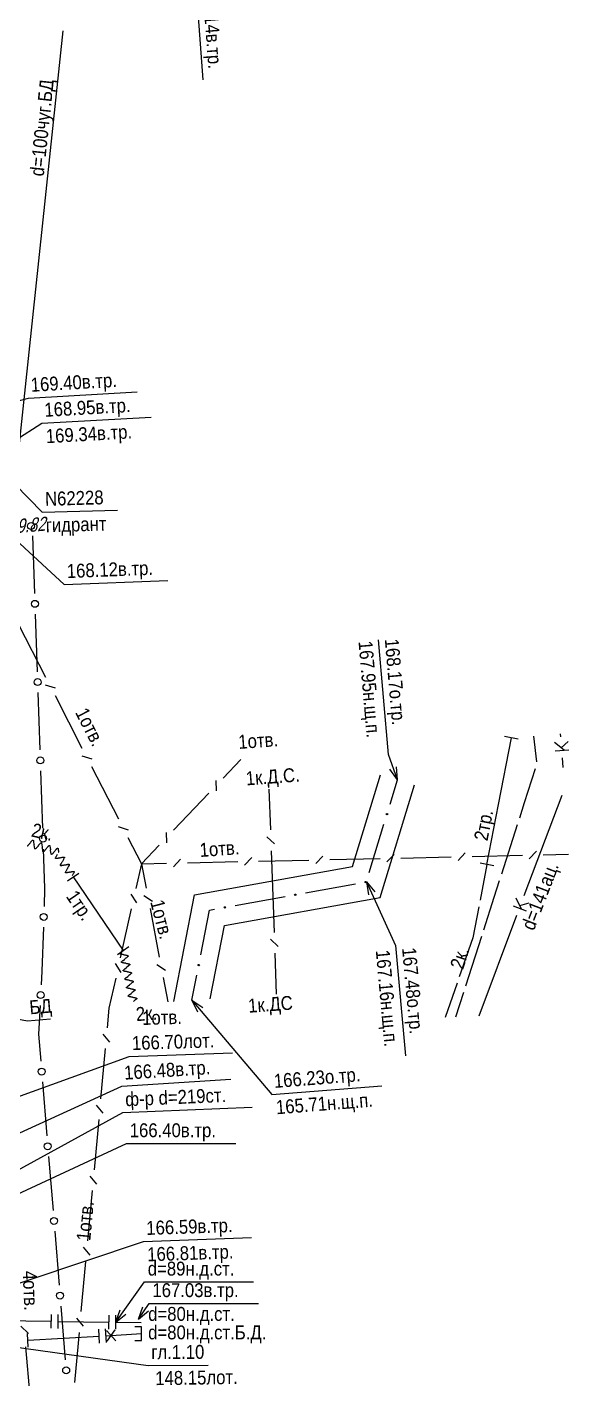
# Model space of a CAD drawing. Header units: metres. Extents: x -3947 to -3704, y 4976 to 6609.
# Drawn here: x -3821.3 to -3782.3, y 5749.4 to 5846.7 of the extents above; entities that cross this region are included whole.
import ezdxf
from ezdxf.enums import TextEntityAlignment as Align

# ---------------------------------------------------------------- set-up
doc = ezdxf.new("R2010")
doc.units = ezdxf.units.M
doc.header["$MEASUREMENT"] = 0
for name, color, linetype, lineweight in [('Водопровод', 7, 'Continuous', 25), ('Водосток', 7, 'Continuous', 25), ('Газопровод', 7, 'Continuous', 25), ('Кабели', 7, 'Continuous', 25), ('Кабель защиты', 7, 'Continuous', 25), ('Кабель связи', 7, 'Continuous', 25), ('Кабель электрический', 7, 'Continuous', 25), ('Канализация самотёчная', 7, 'Continuous', 25), ('Подземные коммуникации', 7, 'Continuous', 25), ('Теплосеть', 7, 'Continuous', 25)]:
    doc.layers.add(name, color=color, linetype=linetype, lineweight=lineweight)
doc.styles.add('Style-RUSSIAN_1251', font='RUSSIAN_1251.shx')
doc.styles.add('Style-RUSSIAN_1251 I 0.32289', font='RUSSIAN_1251.shx', dxfattribs={"oblique": 18.5})

msp = doc.modelspace()

# ---------------------------------------------------------------- linework, layer by layer
at = {"layer": 'Водопровод', "linetype": 'Continuous'}
msp.add_line((-3822.192, 5813.777), (-3818.749, 5846.441), dxfattribs=at)
at = {"layer": 'Водопровод', "linetype": 'Continuous', "flags": 128}
for points in [[(-3822.192, 5813.777), (-3820.244, 5811.781), (-3814.838, 5811.936)], [(-3831.743, 5762.588), (-3814.514, 5770.468), (-3806.666, 5770.981)]]:
    msp.add_lwpolyline(points, dxfattribs=at)
at = {"layer": 'Водосток', "linetype": 'Continuous', "flags": 128}
msp.add_lwpolyline([(-3831.834, 5766.138), (-3813.983, 5772.606), (-3806.554, 5772.862)], dxfattribs=at)
at = {"layer": 'Газопровод', "linetype": 'Continuous'}
for p, q in [((-3814.955, 5753.48), (-3814.634, 5754.358)), ((-3813.313, 5753.705), (-3813.013, 5754.59)), ((-3813.313, 5753.705), (-3812.6, 5754.308)), ((-3823.245, 5753.592), (-3819.595, 5753.543)), ((-3819.602, 5753.043), (-3819.589, 5754.043)), ((-3819.102, 5753.036), (-3819.089, 5754.036)), ((-3819.095, 5753.536), (-3815.446, 5753.487)), ((-3815.453, 5752.987), (-3815.439, 5753.987)), ((-3814.955, 5753.48), (-3814.227, 5754.067)), ((-3814.953, 5752.98), (-3814.939, 5753.98)), ((-3814.946, 5753.48), (-3813.121, 5753.456)), ((-3821.251, 5751.677), (-3821.309, 5752.675)), ((-3821.28, 5752.176), (-3816.153, 5752.477)), ((-3816.124, 5751.978), (-3816.182, 5752.976)), ((-3815.624, 5752.007), (-3815.683, 5753.006)), ((-3815.654, 5752.506), (-3813.09, 5752.657)), ((-3815.621, 5752.883), (-3814.948, 5752.142)), ((-3815.022, 5752.92), (-3815.597, 5752.102))]:
    msp.add_line(p, q, dxfattribs=at)
at = {"layer": 'Газопровод', "linetype": 'Continuous', "flags": 128}
for points in [[(-3810.263, 5851.166), (-3809.218, 5850.054), (-3808.681, 5842.896)], [(-3831.908, 5758.989), (-3814.453, 5768.562), (-3805.146, 5768.965)], [(-3830.244, 5758.884), (-3814.176, 5766.345), (-3806.318, 5766.345)], [(-3829.719, 5753.679), (-3812.95, 5759.299), (-3805.174, 5759.564)], [(-3814.955, 5753.48), (-3812.876, 5756.385), (-3805.044, 5756.385)], [(-3813.313, 5753.705), (-3812.544, 5754.835), (-3804.679, 5754.835)], [(-3813.59, 5752.157), (-3813.09, 5752.157), (-3813.09, 5753.157), (-3813.59, 5753.157)], [(-3824.343, 5751.996), (-3812.618, 5750.372), (-3808.316, 5750.396)]]:
    msp.add_lwpolyline(points, dxfattribs=at)
at = {"layer": 'Кабели', "linetype": 'Continuous'}
for p, q in [((-3820.939, 5810.071), (-3820.798, 5805.937)), ((-3820.747, 5804.438), (-3820.605, 5800.304)), ((-3820.554, 5798.805), (-3820.413, 5794.671)), ((-3820.361, 5793.172), (-3820.22, 5789.038)), ((-3820.401, 5776.274), (-3820.512, 5774.209)), ((-3820.512, 5774.209), (-3820.352, 5772.268)), ((-3820.23, 5770.773), (-3819.91, 5766.892)), ((-3819.788, 5765.397), (-3819.468, 5761.515)), ((-3819.346, 5760.02), (-3819.026, 5756.139)), ((-3818.904, 5754.644), (-3818.584, 5750.762))]:
    msp.add_line(p, q, dxfattribs=at)
at = {"layer": 'Кабели', "linetype": 'Continuous', "flags": 128}
for points in [[(-3820.169, 5787.539), (-3820.073, 5784.724), (-3820.116, 5783.405)], [(-3820.165, 5781.905), (-3820.268, 5778.756), (-3820.321, 5777.772)]]:
    msp.add_lwpolyline(points, dxfattribs=at)
at = {"layer": 'Кабели', "linetype": 'Continuous'}
for centre in [(-3821.046, 5810.787), (-3820.772, 5805.188), (-3820.58, 5799.555), (-3820.387, 5793.921), (-3820.195, 5788.288), (-3820.14, 5782.655), (-3820.361, 5777.023), (-3820.291, 5771.521), (-3819.849, 5766.144), (-3819.407, 5760.768), (-3818.965, 5755.391), (-3818.523, 5750.015)]:
    msp.add_circle(centre, 0.25, dxfattribs=at)
at = {"layer": 'Кабель защиты', "linetype": 'Continuous'}
for p, q in [((-3818.436, 5785.247), (-3817.608, 5785.809)), ((-3814.839, 5779.951), (-3814.011, 5780.513))]:
    msp.add_line(p, q, dxfattribs=at)
at = {"layer": 'Кабель защиты', "linetype": 'Continuous', "flags": 128}
for points in [[(-3821.134, 5787.96), (-3821.124, 5787.972), (-3821.092, 5788.012), (-3821.078, 5788.03), (-3821.057, 5788.057), (-3821.032, 5788.086), (-3821.015, 5788.106), (-3820.998, 5788.124), (-3820.985, 5788.138), (-3820.971, 5788.151), (-3820.963, 5788.159), (-3820.955, 5788.165), (-3820.948, 5788.17), (-3820.945, 5788.172), (-3820.942, 5788.174), (-3820.936, 5788.178), (-3820.932, 5788.18), (-3820.929, 5788.181), (-3820.926, 5788.182), (-3820.923, 5788.184), (-3820.919, 5788.184), (-3820.917, 5788.185), (-3820.915, 5788.185), (-3820.914, 5788.185), (-3820.912, 5788.185), (-3820.911, 5788.185), (-3820.909, 5788.185), (-3820.907, 5788.184), (-3820.905, 5788.184), (-3820.904, 5788.183), (-3820.903, 5788.183), (-3820.902, 5788.182), (-3820.901, 5788.181), (-3820.9, 5788.181), (-3820.899, 5788.18), (-3820.898, 5788.179), (-3820.896, 5788.177), (-3820.896, 5788.176), (-3820.895, 5788.175), (-3820.894, 5788.173), (-3820.893, 5788.172), (-3820.892, 5788.171), (-3820.892, 5788.169), (-3820.891, 5788.166), (-3820.89, 5788.164), (-3820.889, 5788.161), (-3820.888, 5788.156), (-3820.887, 5788.152), (-3820.885, 5788.144), (-3820.868, 5788.046), (-3820.863, 5788.013), (-3820.844, 5787.905), (-3820.837, 5787.863)], [(-3821.134, 5787.96), (-3821.143, 5787.948), (-3821.175, 5787.908), (-3821.189, 5787.89), (-3821.211, 5787.863), (-3821.235, 5787.834), (-3821.252, 5787.814), (-3821.27, 5787.796), (-3821.282, 5787.782), (-3821.296, 5787.769), (-3821.305, 5787.761), (-3821.312, 5787.755), (-3821.319, 5787.75), (-3821.322, 5787.748), (-3821.326, 5787.746), (-3821.331, 5787.742), (-3821.335, 5787.74), (-3821.338, 5787.739), (-3821.341, 5787.738)], [(-3820.541, 5787.765), (-3820.55, 5787.753), (-3820.582, 5787.713), (-3820.596, 5787.695), (-3820.618, 5787.669), (-3820.643, 5787.639), (-3820.66, 5787.62), (-3820.677, 5787.601), (-3820.69, 5787.588), (-3820.703, 5787.575), (-3820.712, 5787.567), (-3820.72, 5787.56), (-3820.727, 5787.555), (-3820.73, 5787.553), (-3820.733, 5787.551), (-3820.738, 5787.548), (-3820.742, 5787.546), (-3820.745, 5787.544), (-3820.748, 5787.543), (-3820.751, 5787.542), (-3820.755, 5787.541), (-3820.758, 5787.541), (-3820.759, 5787.54), (-3820.761, 5787.54), (-3820.763, 5787.54), (-3820.764, 5787.54), (-3820.766, 5787.541), (-3820.768, 5787.541), (-3820.77, 5787.542), (-3820.77, 5787.542), (-3820.771, 5787.543), (-3820.772, 5787.543), (-3820.773, 5787.544), (-3820.774, 5787.545), (-3820.775, 5787.546), (-3820.777, 5787.547), (-3820.778, 5787.549), (-3820.779, 5787.55), (-3820.78, 5787.551), (-3820.78, 5787.552), (-3820.781, 5787.553), (-3820.782, 5787.555), (-3820.783, 5787.556), (-3820.784, 5787.559), (-3820.785, 5787.561), (-3820.786, 5787.565), (-3820.787, 5787.569), (-3820.788, 5787.573), (-3820.789, 5787.581), (-3820.807, 5787.679), (-3820.812, 5787.712), (-3820.83, 5787.82), (-3820.837, 5787.863)], [(-3820.541, 5787.765), (-3820.531, 5787.777), (-3820.5, 5787.817), (-3820.485, 5787.835), (-3820.464, 5787.862), (-3820.439, 5787.891), (-3820.422, 5787.911), (-3820.405, 5787.93), (-3820.392, 5787.943), (-3820.378, 5787.956), (-3820.37, 5787.964), (-3820.362, 5787.97), (-3820.355, 5787.976), (-3820.352, 5787.978), (-3820.349, 5787.98), (-3820.343, 5787.983), (-3820.34, 5787.985), (-3820.337, 5787.986), (-3820.333, 5787.988), (-3820.33, 5787.989), (-3820.327, 5787.99), (-3820.324, 5787.99), (-3820.322, 5787.99), (-3820.321, 5787.99), (-3820.319, 5787.99), (-3820.318, 5787.99), (-3820.316, 5787.99), (-3820.314, 5787.99), (-3820.312, 5787.989), (-3820.311, 5787.989), (-3820.31, 5787.988), (-3820.309, 5787.987), (-3820.308, 5787.987), (-3820.307, 5787.986), (-3820.306, 5787.985), (-3820.305, 5787.984), (-3820.304, 5787.982), (-3820.303, 5787.981), (-3820.302, 5787.98), (-3820.301, 5787.979), (-3820.3, 5787.977), (-3820.3, 5787.976), (-3820.299, 5787.975), (-3820.298, 5787.972), (-3820.297, 5787.969), (-3820.296, 5787.966), (-3820.295, 5787.962), (-3820.294, 5787.957), (-3820.292, 5787.949), (-3820.275, 5787.851), (-3820.27, 5787.819), (-3820.251, 5787.71), (-3820.244, 5787.668)], [(-3819.948, 5787.571), (-3819.957, 5787.559), (-3819.989, 5787.519), (-3820.003, 5787.501), (-3820.025, 5787.474), (-3820.05, 5787.445), (-3820.067, 5787.425), (-3820.084, 5787.406), (-3820.097, 5787.393), (-3820.11, 5787.38), (-3820.119, 5787.372), (-3820.127, 5787.366), (-3820.134, 5787.361), (-3820.137, 5787.358), (-3820.14, 5787.356), (-3820.146, 5787.353), (-3820.149, 5787.351), (-3820.152, 5787.35), (-3820.155, 5787.348), (-3820.158, 5787.347), (-3820.162, 5787.346), (-3820.165, 5787.346), (-3820.166, 5787.346), (-3820.168, 5787.346), (-3820.17, 5787.346), (-3820.171, 5787.346), (-3820.173, 5787.346), (-3820.175, 5787.347), (-3820.177, 5787.347), (-3820.177, 5787.348), (-3820.179, 5787.348), (-3820.179, 5787.349), (-3820.18, 5787.349), (-3820.181, 5787.35), (-3820.183, 5787.351), (-3820.184, 5787.352), (-3820.185, 5787.354), (-3820.186, 5787.355), (-3820.187, 5787.356), (-3820.188, 5787.357), (-3820.188, 5787.359), (-3820.189, 5787.36), (-3820.19, 5787.361), (-3820.191, 5787.365), (-3820.192, 5787.367), (-3820.193, 5787.37), (-3820.194, 5787.375), (-3820.195, 5787.379), (-3820.196, 5787.387), (-3820.214, 5787.485), (-3820.219, 5787.517), (-3820.237, 5787.626), (-3820.244, 5787.668)], [(-3819.948, 5787.571), (-3819.939, 5787.583), (-3819.907, 5787.623), (-3819.892, 5787.641), (-3819.871, 5787.667), (-3819.846, 5787.697), (-3819.829, 5787.716), (-3819.812, 5787.735), (-3819.799, 5787.749), (-3819.785, 5787.762), (-3819.777, 5787.769), (-3819.769, 5787.776), (-3819.762, 5787.781), (-3819.759, 5787.783), (-3819.756, 5787.785), (-3819.75, 5787.789), (-3819.747, 5787.79), (-3819.744, 5787.792), (-3819.741, 5787.793), (-3819.737, 5787.794), (-3819.734, 5787.795), (-3819.731, 5787.796), (-3819.73, 5787.796), (-3819.728, 5787.796), (-3819.726, 5787.796), (-3819.725, 5787.796), (-3819.723, 5787.795), (-3819.721, 5787.795), (-3819.719, 5787.794), (-3819.718, 5787.794), (-3819.717, 5787.793), (-3819.716, 5787.793), (-3819.716, 5787.792), (-3819.715, 5787.791), (-3819.713, 5787.79), (-3819.712, 5787.789), (-3819.711, 5787.788), (-3819.71, 5787.786), (-3819.709, 5787.785), (-3819.708, 5787.784), (-3819.707, 5787.783), (-3819.707, 5787.781), (-3819.706, 5787.78), (-3819.705, 5787.777), (-3819.704, 5787.775), (-3819.703, 5787.771), (-3819.702, 5787.767), (-3819.701, 5787.763), (-3819.7, 5787.755), (-3819.682, 5787.657), (-3819.677, 5787.624), (-3819.659, 5787.516), (-3819.652, 5787.473)], [(-3819.355, 5787.376), (-3819.365, 5787.364), (-3819.396, 5787.324), (-3819.411, 5787.306), (-3819.432, 5787.279), (-3819.457, 5787.25), (-3819.474, 5787.23), (-3819.491, 5787.212), (-3819.504, 5787.198), (-3819.518, 5787.185), (-3819.526, 5787.177), (-3819.534, 5787.171), (-3819.541, 5787.166), (-3819.544, 5787.164), (-3819.547, 5787.162), (-3819.553, 5787.158), (-3819.556, 5787.156), (-3819.559, 5787.155), (-3819.563, 5787.154), (-3819.566, 5787.153), (-3819.569, 5787.152), (-3819.572, 5787.151), (-3819.573, 5787.151), (-3819.575, 5787.151), (-3819.577, 5787.151), (-3819.578, 5787.151), (-3819.58, 5787.152), (-3819.582, 5787.152), (-3819.584, 5787.153), (-3819.585, 5787.153), (-3819.586, 5787.153), (-3819.587, 5787.154), (-3819.588, 5787.155), (-3819.589, 5787.155), (-3819.59, 5787.156), (-3819.591, 5787.158), (-3819.592, 5787.159), (-3819.593, 5787.16), (-3819.594, 5787.161), (-3819.595, 5787.163), (-3819.596, 5787.164), (-3819.596, 5787.166), (-3819.597, 5787.167), (-3819.598, 5787.17), (-3819.599, 5787.172), (-3819.6, 5787.175), (-3819.601, 5787.18), (-3819.602, 5787.184), (-3819.603, 5787.192), (-3819.621, 5787.29), (-3819.626, 5787.323), (-3819.644, 5787.431), (-3819.652, 5787.473)], [(-3819.355, 5787.376), (-3819.346, 5787.388), (-3819.314, 5787.428), (-3819.3, 5787.446), (-3819.278, 5787.473), (-3819.253, 5787.502), (-3819.236, 5787.522), (-3819.219, 5787.541), (-3819.206, 5787.554), (-3819.193, 5787.567), (-3819.184, 5787.575), (-3819.176, 5787.581), (-3819.169, 5787.586), (-3819.166, 5787.588), (-3819.163, 5787.59), (-3819.158, 5787.594), (-3819.154, 5787.596), (-3819.151, 5787.597), (-3819.148, 5787.598), (-3819.145, 5787.6), (-3819.141, 5787.601), (-3819.138, 5787.601), (-3819.137, 5787.601), (-3819.135, 5787.601), (-3819.133, 5787.601), (-3819.132, 5787.601), (-3819.13, 5787.601), (-3819.128, 5787.6), (-3819.126, 5787.6), (-3819.126, 5787.599), (-3819.125, 5787.599), (-3819.124, 5787.598), (-3819.123, 5787.598), (-3819.122, 5787.597), (-3819.12, 5787.596), (-3819.119, 5787.595), (-3819.118, 5787.593), (-3819.117, 5787.592), (-3819.116, 5787.591), (-3819.115, 5787.59), (-3819.115, 5787.588), (-3819.114, 5787.587), (-3819.113, 5787.585), (-3819.112, 5787.582), (-3819.111, 5787.58), (-3819.11, 5787.577), (-3819.109, 5787.572), (-3819.108, 5787.568), (-3819.107, 5787.56), (-3819.089, 5787.462), (-3819.084, 5787.429), (-3819.066, 5787.321), (-3819.059, 5787.279)], [(-3818.97, 5786.903), (-3818.985, 5786.9), (-3819.035, 5786.887), (-3819.057, 5786.881), (-3819.09, 5786.873), (-3819.127, 5786.865), (-3819.153, 5786.859), (-3819.178, 5786.855), (-3819.196, 5786.852), (-3819.215, 5786.85), (-3819.227, 5786.849), (-3819.237, 5786.848), (-3819.245, 5786.848), (-3819.249, 5786.849), (-3819.253, 5786.849), (-3819.259, 5786.849), (-3819.263, 5786.85), (-3819.267, 5786.851), (-3819.27, 5786.852), (-3819.273, 5786.853), (-3819.277, 5786.854), (-3819.279, 5786.855), (-3819.28, 5786.856), (-3819.282, 5786.857), (-3819.283, 5786.858), (-3819.284, 5786.859), (-3819.285, 5786.861), (-3819.286, 5786.862), (-3819.288, 5786.864), (-3819.288, 5786.864), (-3819.288, 5786.866), (-3819.289, 5786.867), (-3819.289, 5786.868), (-3819.29, 5786.869), (-3819.29, 5786.87), (-3819.29, 5786.872), (-3819.29, 5786.874), (-3819.29, 5786.876), (-3819.29, 5786.877), (-3819.29, 5786.878), (-3819.29, 5786.88), (-3819.29, 5786.882), (-3819.289, 5786.883), (-3819.289, 5786.886), (-3819.288, 5786.888), (-3819.287, 5786.892), (-3819.285, 5786.896), (-3819.283, 5786.9), (-3819.279, 5786.907), (-3819.234, 5786.996), (-3819.218, 5787.025), (-3819.167, 5787.122), (-3819.147, 5787.16)], [(-3818.97, 5786.903), (-3818.955, 5786.907), (-3818.906, 5786.92), (-3818.884, 5786.925), (-3818.85, 5786.934), (-3818.813, 5786.942), (-3818.787, 5786.947), (-3818.763, 5786.952), (-3818.744, 5786.955), (-3818.725, 5786.957), (-3818.714, 5786.958), (-3818.704, 5786.958), (-3818.695, 5786.958), (-3818.691, 5786.958), (-3818.688, 5786.958), (-3818.681, 5786.957), (-3818.677, 5786.956), (-3818.674, 5786.956), (-3818.67, 5786.955), (-3818.667, 5786.954), (-3818.664, 5786.952), (-3818.662, 5786.951), (-3818.66, 5786.95), (-3818.659, 5786.949), (-3818.657, 5786.948), (-3818.656, 5786.947), (-3818.655, 5786.946), (-3818.654, 5786.944), (-3818.653, 5786.943), (-3818.652, 5786.942), (-3818.652, 5786.941), (-3818.652, 5786.94), (-3818.651, 5786.939), (-3818.651, 5786.938), (-3818.65, 5786.936), (-3818.65, 5786.935), (-3818.65, 5786.932), (-3818.65, 5786.931), (-3818.65, 5786.93), (-3818.65, 5786.928), (-3818.65, 5786.926), (-3818.651, 5786.925), (-3818.651, 5786.924), (-3818.652, 5786.92), (-3818.653, 5786.918), (-3818.654, 5786.915), (-3818.656, 5786.911), (-3818.657, 5786.907), (-3818.661, 5786.899), (-3818.707, 5786.811), (-3818.722, 5786.782), (-3818.773, 5786.684), (-3818.793, 5786.646)], [(-3818.616, 5786.39), (-3818.631, 5786.386), (-3818.68, 5786.373), (-3818.702, 5786.367), (-3818.736, 5786.359), (-3818.773, 5786.351), (-3818.799, 5786.345), (-3818.824, 5786.341), (-3818.842, 5786.338), (-3818.861, 5786.336), (-3818.872, 5786.335), (-3818.882, 5786.335), (-3818.891, 5786.335), (-3818.895, 5786.335), (-3818.898, 5786.335), (-3818.905, 5786.336), (-3818.909, 5786.336), (-3818.912, 5786.337), (-3818.916, 5786.338), (-3818.919, 5786.339), (-3818.922, 5786.341), (-3818.925, 5786.342), (-3818.926, 5786.343), (-3818.927, 5786.344), (-3818.929, 5786.345), (-3818.93, 5786.345), (-3818.931, 5786.347), (-3818.932, 5786.348), (-3818.933, 5786.35), (-3818.934, 5786.351), (-3818.934, 5786.352), (-3818.935, 5786.353), (-3818.935, 5786.354), (-3818.935, 5786.355), (-3818.936, 5786.357), (-3818.936, 5786.358), (-3818.936, 5786.36), (-3818.936, 5786.362), (-3818.936, 5786.363), (-3818.936, 5786.365), (-3818.936, 5786.366), (-3818.935, 5786.368), (-3818.935, 5786.369), (-3818.934, 5786.373), (-3818.934, 5786.375), (-3818.932, 5786.378), (-3818.931, 5786.382), (-3818.929, 5786.386), (-3818.925, 5786.393), (-3818.879, 5786.482), (-3818.864, 5786.511), (-3818.813, 5786.608), (-3818.793, 5786.646)], [(-3818.616, 5786.39), (-3818.601, 5786.393), (-3818.552, 5786.406), (-3818.529, 5786.412), (-3818.496, 5786.42), (-3818.459, 5786.428), (-3818.433, 5786.434), (-3818.408, 5786.438), (-3818.39, 5786.441), (-3818.371, 5786.443), (-3818.359, 5786.444), (-3818.35, 5786.445), (-3818.341, 5786.445), (-3818.337, 5786.444), (-3818.333, 5786.444), (-3818.327, 5786.443), (-3818.323, 5786.443), (-3818.32, 5786.442), (-3818.316, 5786.441), (-3818.313, 5786.44), (-3818.31, 5786.439), (-3818.307, 5786.437), (-3818.306, 5786.437), (-3818.305, 5786.436), (-3818.303, 5786.435), (-3818.302, 5786.434), (-3818.301, 5786.432), (-3818.3, 5786.431), (-3818.299, 5786.429), (-3818.298, 5786.428), (-3818.298, 5786.427), (-3818.297, 5786.426), (-3818.297, 5786.425), (-3818.297, 5786.424), (-3818.296, 5786.423), (-3818.296, 5786.421), (-3818.296, 5786.419), (-3818.296, 5786.417), (-3818.296, 5786.416), (-3818.296, 5786.415), (-3818.296, 5786.413), (-3818.296, 5786.411), (-3818.297, 5786.41), (-3818.298, 5786.407), (-3818.298, 5786.404), (-3818.299, 5786.401), (-3818.301, 5786.397), (-3818.303, 5786.393), (-3818.307, 5786.386), (-3818.352, 5786.297), (-3818.368, 5786.268), (-3818.419, 5786.171), (-3818.439, 5786.133)], [(-3818.262, 5785.876), (-3818.276, 5785.872), (-3818.326, 5785.859), (-3818.348, 5785.854), (-3818.382, 5785.846), (-3818.419, 5785.837), (-3818.444, 5785.832), (-3818.469, 5785.827), (-3818.488, 5785.824), (-3818.507, 5785.822), (-3818.518, 5785.821), (-3818.528, 5785.821), (-3818.537, 5785.821), (-3818.54, 5785.821), (-3818.544, 5785.821), (-3818.551, 5785.822), (-3818.555, 5785.823), (-3818.558, 5785.823), (-3818.561, 5785.824), (-3818.565, 5785.825), (-3818.568, 5785.827), (-3818.57, 5785.828), (-3818.572, 5785.829), (-3818.573, 5785.83), (-3818.574, 5785.831), (-3818.575, 5785.832), (-3818.577, 5785.833), (-3818.578, 5785.835), (-3818.579, 5785.836), (-3818.579, 5785.837), (-3818.58, 5785.838), (-3818.58, 5785.839), (-3818.581, 5785.84), (-3818.581, 5785.841), (-3818.581, 5785.843), (-3818.582, 5785.845), (-3818.582, 5785.847), (-3818.582, 5785.848), (-3818.582, 5785.849), (-3818.582, 5785.851), (-3818.581, 5785.853), (-3818.581, 5785.854), (-3818.581, 5785.856), (-3818.58, 5785.859), (-3818.579, 5785.861), (-3818.578, 5785.864), (-3818.576, 5785.869), (-3818.575, 5785.872), (-3818.571, 5785.88), (-3818.525, 5785.968), (-3818.51, 5785.997), (-3818.459, 5786.095), (-3818.439, 5786.133)], [(-3818.262, 5785.876), (-3818.247, 5785.88), (-3818.197, 5785.892), (-3818.175, 5785.898), (-3818.142, 5785.906), (-3818.105, 5785.915), (-3818.079, 5785.92), (-3818.054, 5785.925), (-3818.036, 5785.927), (-3818.017, 5785.93), (-3818.005, 5785.93), (-3817.995, 5785.931), (-3817.987, 5785.931), (-3817.983, 5785.931), (-3817.979, 5785.93), (-3817.973, 5785.93), (-3817.968, 5785.929), (-3817.965, 5785.928), (-3817.962, 5785.927), (-3817.959, 5785.926), (-3817.955, 5785.925), (-3817.953, 5785.924), (-3817.952, 5785.923), (-3817.95, 5785.922), (-3817.949, 5785.921), (-3817.948, 5785.92), (-3817.947, 5785.918), (-3817.945, 5785.917), (-3817.944, 5785.915), (-3817.944, 5785.915), (-3817.943, 5785.914), (-3817.943, 5785.913), (-3817.943, 5785.911), (-3817.942, 5785.91), (-3817.942, 5785.909), (-3817.942, 5785.907), (-3817.942, 5785.905), (-3817.942, 5785.903), (-3817.942, 5785.902), (-3817.942, 5785.901), (-3817.942, 5785.899), (-3817.942, 5785.898), (-3817.943, 5785.896), (-3817.943, 5785.893), (-3817.944, 5785.891), (-3817.945, 5785.887), (-3817.947, 5785.883), (-3817.949, 5785.879), (-3817.953, 5785.872), (-3817.998, 5785.783), (-3818.014, 5785.754), (-3818.065, 5785.657), (-3818.085, 5785.619)], [(-3818.022, 5785.528), (-3814.425, 5780.232)], [(-3814.364, 5779.926), (-3814.379, 5779.929), (-3814.429, 5779.937), (-3814.452, 5779.94), (-3814.486, 5779.946), (-3814.523, 5779.953), (-3814.549, 5779.958), (-3814.574, 5779.964), (-3814.592, 5779.968), (-3814.61, 5779.974), (-3814.621, 5779.978), (-3814.63, 5779.981), (-3814.638, 5779.985), (-3814.641, 5779.986), (-3814.645, 5779.988), (-3814.65, 5779.991), (-3814.654, 5779.993), (-3814.657, 5779.995), (-3814.659, 5779.997), (-3814.662, 5780), (-3814.664, 5780.002), (-3814.666, 5780.004), (-3814.667, 5780.006), (-3814.668, 5780.007), (-3814.669, 5780.009), (-3814.669, 5780.01), (-3814.67, 5780.012), (-3814.67, 5780.013), (-3814.671, 5780.015), (-3814.671, 5780.016), (-3814.671, 5780.017), (-3814.671, 5780.018), (-3814.671, 5780.02), (-3814.671, 5780.021), (-3814.67, 5780.022), (-3814.67, 5780.024), (-3814.669, 5780.026), (-3814.669, 5780.027), (-3814.668, 5780.028), (-3814.667, 5780.03), (-3814.667, 5780.031), (-3814.666, 5780.033), (-3814.665, 5780.034), (-3814.663, 5780.036), (-3814.661, 5780.038), (-3814.659, 5780.041), (-3814.656, 5780.044), (-3814.652, 5780.047), (-3814.646, 5780.052), (-3814.569, 5780.115), (-3814.544, 5780.136), (-3814.458, 5780.205), (-3814.425, 5780.232)], [(-3814.241, 5779.315), (-3814.256, 5779.317), (-3814.307, 5779.325), (-3814.329, 5779.328), (-3814.363, 5779.334), (-3814.401, 5779.341), (-3814.426, 5779.346), (-3814.451, 5779.352), (-3814.469, 5779.357), (-3814.487, 5779.362), (-3814.498, 5779.366), (-3814.507, 5779.369), (-3814.515, 5779.373), (-3814.519, 5779.374), (-3814.522, 5779.376), (-3814.528, 5779.379), (-3814.531, 5779.382), (-3814.534, 5779.383), (-3814.537, 5779.386), (-3814.539, 5779.388), (-3814.542, 5779.391), (-3814.543, 5779.393), (-3814.544, 5779.394), (-3814.545, 5779.395), (-3814.546, 5779.397), (-3814.547, 5779.398), (-3814.547, 5779.4), (-3814.548, 5779.402), (-3814.548, 5779.404), (-3814.548, 5779.404), (-3814.548, 5779.406), (-3814.548, 5779.407), (-3814.548, 5779.408), (-3814.548, 5779.409), (-3814.548, 5779.411), (-3814.547, 5779.412), (-3814.547, 5779.414), (-3814.546, 5779.416), (-3814.545, 5779.417), (-3814.545, 5779.418), (-3814.544, 5779.42), (-3814.543, 5779.421), (-3814.542, 5779.422), (-3814.54, 5779.425), (-3814.539, 5779.426), (-3814.536, 5779.429), (-3814.533, 5779.432), (-3814.53, 5779.435), (-3814.523, 5779.44), (-3814.447, 5779.504), (-3814.421, 5779.524), (-3814.336, 5779.593), (-3814.302, 5779.621)], [(-3814.364, 5779.926), (-3814.349, 5779.924), (-3814.298, 5779.916), (-3814.275, 5779.913), (-3814.241, 5779.907), (-3814.204, 5779.9), (-3814.178, 5779.895), (-3814.154, 5779.889), (-3814.136, 5779.885), (-3814.117, 5779.879), (-3814.106, 5779.875), (-3814.097, 5779.872), (-3814.089, 5779.868), (-3814.086, 5779.867), (-3814.082, 5779.865), (-3814.077, 5779.862), (-3814.073, 5779.86), (-3814.071, 5779.858), (-3814.068, 5779.856), (-3814.065, 5779.853), (-3814.063, 5779.851), (-3814.061, 5779.849), (-3814.06, 5779.847), (-3814.059, 5779.846), (-3814.059, 5779.844), (-3814.058, 5779.843), (-3814.057, 5779.841), (-3814.057, 5779.839), (-3814.056, 5779.837), (-3814.056, 5779.837), (-3814.056, 5779.836), (-3814.056, 5779.834), (-3814.056, 5779.833), (-3814.057, 5779.832), (-3814.057, 5779.831), (-3814.057, 5779.829), (-3814.058, 5779.827), (-3814.059, 5779.825), (-3814.059, 5779.824), (-3814.06, 5779.823), (-3814.061, 5779.822), (-3814.062, 5779.82), (-3814.062, 5779.819), (-3814.064, 5779.817), (-3814.066, 5779.815), (-3814.068, 5779.812), (-3814.072, 5779.809), (-3814.075, 5779.806), (-3814.081, 5779.801), (-3814.158, 5779.738), (-3814.184, 5779.717), (-3814.269, 5779.648), (-3814.302, 5779.621)], [(-3814.118, 5778.703), (-3814.133, 5778.705), (-3814.184, 5778.713), (-3814.206, 5778.717), (-3814.24, 5778.722), (-3814.278, 5778.729), (-3814.303, 5778.734), (-3814.328, 5778.74), (-3814.346, 5778.745), (-3814.364, 5778.75), (-3814.375, 5778.754), (-3814.385, 5778.757), (-3814.393, 5778.761), (-3814.396, 5778.763), (-3814.399, 5778.764), (-3814.405, 5778.767), (-3814.409, 5778.77), (-3814.411, 5778.772), (-3814.414, 5778.774), (-3814.416, 5778.776), (-3814.419, 5778.779), (-3814.421, 5778.781), (-3814.422, 5778.782), (-3814.422, 5778.783), (-3814.423, 5778.785), (-3814.424, 5778.786), (-3814.425, 5778.788), (-3814.425, 5778.79), (-3814.425, 5778.792), (-3814.425, 5778.793), (-3814.425, 5778.794), (-3814.425, 5778.795), (-3814.425, 5778.796), (-3814.425, 5778.797), (-3814.425, 5778.799), (-3814.425, 5778.8), (-3814.424, 5778.802), (-3814.423, 5778.804), (-3814.423, 5778.805), (-3814.422, 5778.806), (-3814.421, 5778.808), (-3814.42, 5778.809), (-3814.419, 5778.81), (-3814.417, 5778.813), (-3814.416, 5778.815), (-3814.413, 5778.817), (-3814.41, 5778.82), (-3814.407, 5778.823), (-3814.401, 5778.828), (-3814.324, 5778.892), (-3814.298, 5778.912), (-3814.213, 5778.982), (-3814.18, 5779.009)], [(-3814.241, 5779.315), (-3814.226, 5779.312), (-3814.175, 5779.304), (-3814.153, 5779.301), (-3814.119, 5779.295), (-3814.081, 5779.288), (-3814.056, 5779.283), (-3814.031, 5779.277), (-3814.013, 5779.273), (-3813.995, 5779.267), (-3813.984, 5779.264), (-3813.974, 5779.26), (-3813.966, 5779.257), (-3813.963, 5779.255), (-3813.96, 5779.253), (-3813.954, 5779.25), (-3813.95, 5779.248), (-3813.948, 5779.246), (-3813.945, 5779.244), (-3813.943, 5779.242), (-3813.94, 5779.239), (-3813.938, 5779.237), (-3813.937, 5779.235), (-3813.937, 5779.234), (-3813.936, 5779.233), (-3813.935, 5779.231), (-3813.935, 5779.229), (-3813.934, 5779.228), (-3813.934, 5779.226), (-3813.934, 5779.225), (-3813.934, 5779.224), (-3813.934, 5779.223), (-3813.934, 5779.221), (-3813.934, 5779.22), (-3813.934, 5779.219), (-3813.935, 5779.217), (-3813.935, 5779.215), (-3813.936, 5779.214), (-3813.936, 5779.213), (-3813.937, 5779.211), (-3813.938, 5779.21), (-3813.939, 5779.208), (-3813.94, 5779.207), (-3813.942, 5779.205), (-3813.943, 5779.203), (-3813.946, 5779.2), (-3813.949, 5779.197), (-3813.952, 5779.194), (-3813.958, 5779.189), (-3814.035, 5779.126), (-3814.061, 5779.105), (-3814.146, 5779.036), (-3814.18, 5779.009)], [(-3814.118, 5778.703), (-3814.103, 5778.701), (-3814.053, 5778.693), (-3814.03, 5778.689), (-3813.996, 5778.683), (-3813.958, 5778.676), (-3813.933, 5778.671), (-3813.908, 5778.666), (-3813.89, 5778.661), (-3813.872, 5778.655), (-3813.861, 5778.652), (-3813.852, 5778.648), (-3813.844, 5778.645), (-3813.84, 5778.643), (-3813.837, 5778.641), (-3813.831, 5778.638), (-3813.828, 5778.636), (-3813.825, 5778.634), (-3813.822, 5778.632), (-3813.82, 5778.63), (-3813.817, 5778.627), (-3813.816, 5778.625), (-3813.815, 5778.624), (-3813.814, 5778.622), (-3813.813, 5778.621), (-3813.813, 5778.62), (-3813.812, 5778.618), (-3813.811, 5778.616), (-3813.811, 5778.614), (-3813.811, 5778.613), (-3813.811, 5778.612), (-3813.811, 5778.611), (-3813.811, 5778.61), (-3813.811, 5778.608), (-3813.811, 5778.607), (-3813.812, 5778.605), (-3813.813, 5778.603), (-3813.813, 5778.602), (-3813.814, 5778.601), (-3813.814, 5778.599), (-3813.815, 5778.598), (-3813.816, 5778.597), (-3813.817, 5778.595), (-3813.819, 5778.593), (-3813.82, 5778.591), (-3813.823, 5778.589), (-3813.826, 5778.585), (-3813.829, 5778.583), (-3813.836, 5778.577), (-3813.912, 5778.514), (-3813.938, 5778.493), (-3814.023, 5778.424), (-3814.057, 5778.397)], [(-3813.995, 5778.091), (-3814.01, 5778.093), (-3814.061, 5778.101), (-3814.084, 5778.105), (-3814.118, 5778.111), (-3814.155, 5778.117), (-3814.181, 5778.123), (-3814.205, 5778.128), (-3814.223, 5778.133), (-3814.242, 5778.138), (-3814.253, 5778.142), (-3814.262, 5778.146), (-3814.27, 5778.149), (-3814.273, 5778.151), (-3814.277, 5778.152), (-3814.282, 5778.156), (-3814.286, 5778.158), (-3814.288, 5778.16), (-3814.291, 5778.162), (-3814.294, 5778.164), (-3814.296, 5778.167), (-3814.298, 5778.169), (-3814.299, 5778.17), (-3814.3, 5778.172), (-3814.3, 5778.173), (-3814.301, 5778.174), (-3814.302, 5778.176), (-3814.302, 5778.178), (-3814.303, 5778.18), (-3814.303, 5778.181), (-3814.303, 5778.182), (-3814.303, 5778.183), (-3814.303, 5778.184), (-3814.302, 5778.185), (-3814.302, 5778.187), (-3814.302, 5778.189), (-3814.301, 5778.191), (-3814.3, 5778.192), (-3814.3, 5778.193), (-3814.299, 5778.194), (-3814.298, 5778.196), (-3814.298, 5778.197), (-3814.297, 5778.198), (-3814.295, 5778.201), (-3814.293, 5778.203), (-3814.291, 5778.205), (-3814.287, 5778.209), (-3814.284, 5778.211), (-3814.278, 5778.217), (-3814.201, 5778.28), (-3814.175, 5778.301), (-3814.09, 5778.37), (-3814.057, 5778.397)], [(-3813.873, 5777.479), (-3813.888, 5777.482), (-3813.938, 5777.489), (-3813.961, 5777.493), (-3813.995, 5777.499), (-3814.032, 5777.506), (-3814.058, 5777.511), (-3814.083, 5777.516), (-3814.101, 5777.521), (-3814.119, 5777.527), (-3814.13, 5777.53), (-3814.139, 5777.534), (-3814.147, 5777.537), (-3814.15, 5777.539), (-3814.154, 5777.541), (-3814.16, 5777.544), (-3814.163, 5777.546), (-3814.166, 5777.548), (-3814.168, 5777.55), (-3814.171, 5777.552), (-3814.174, 5777.555), (-3814.175, 5777.557), (-3814.176, 5777.558), (-3814.177, 5777.56), (-3814.178, 5777.561), (-3814.178, 5777.562), (-3814.179, 5777.564), (-3814.18, 5777.566), (-3814.18, 5777.568), (-3814.18, 5777.569), (-3814.18, 5777.57), (-3814.18, 5777.571), (-3814.18, 5777.572), (-3814.18, 5777.574), (-3814.179, 5777.575), (-3814.179, 5777.577), (-3814.178, 5777.579), (-3814.178, 5777.58), (-3814.177, 5777.581), (-3814.177, 5777.583), (-3814.176, 5777.584), (-3814.175, 5777.585), (-3814.174, 5777.587), (-3814.172, 5777.589), (-3814.17, 5777.591), (-3814.168, 5777.594), (-3814.165, 5777.597), (-3814.162, 5777.6), (-3814.155, 5777.605), (-3814.078, 5777.668), (-3814.053, 5777.689), (-3813.967, 5777.758), (-3813.934, 5777.785)], [(-3813.995, 5778.091), (-3813.98, 5778.089), (-3813.93, 5778.081), (-3813.907, 5778.077), (-3813.873, 5778.072), (-3813.836, 5778.065), (-3813.81, 5778.059), (-3813.785, 5778.054), (-3813.767, 5778.049), (-3813.749, 5778.044), (-3813.738, 5778.04), (-3813.729, 5778.036), (-3813.721, 5778.033), (-3813.718, 5778.031), (-3813.714, 5778.03), (-3813.709, 5778.026), (-3813.705, 5778.024), (-3813.702, 5778.022), (-3813.7, 5778.02), (-3813.697, 5778.018), (-3813.695, 5778.015), (-3813.693, 5778.013), (-3813.692, 5778.012), (-3813.691, 5778.01), (-3813.69, 5778.009), (-3813.69, 5778.008), (-3813.689, 5778.006), (-3813.689, 5778.004), (-3813.688, 5778.002), (-3813.688, 5778.001), (-3813.688, 5778), (-3813.688, 5777.999), (-3813.688, 5777.998), (-3813.688, 5777.997), (-3813.689, 5777.995), (-3813.689, 5777.993), (-3813.69, 5777.991), (-3813.69, 5777.99), (-3813.691, 5777.989), (-3813.692, 5777.988), (-3813.693, 5777.986), (-3813.693, 5777.985), (-3813.694, 5777.984), (-3813.696, 5777.981), (-3813.698, 5777.979), (-3813.7, 5777.977), (-3813.703, 5777.974), (-3813.707, 5777.971), (-3813.713, 5777.966), (-3813.79, 5777.902), (-3813.816, 5777.881), (-3813.901, 5777.812), (-3813.934, 5777.785)], [(-3813.873, 5777.479), (-3813.858, 5777.477), (-3813.807, 5777.469), (-3813.785, 5777.465), (-3813.751, 5777.46), (-3813.713, 5777.453), (-3813.687, 5777.448), (-3813.663, 5777.442), (-3813.645, 5777.437), (-3813.627, 5777.432), (-3813.616, 5777.428), (-3813.606, 5777.425), (-3813.598, 5777.421), (-3813.595, 5777.42), (-3813.592, 5777.418), (-3813.586, 5777.415), (-3813.582, 5777.412), (-3813.58, 5777.41), (-3813.577, 5777.408), (-3813.575, 5777.406), (-3813.572, 5777.403), (-3813.57, 5777.401), (-3813.569, 5777.4), (-3813.568, 5777.399), (-3813.568, 5777.397), (-3813.567, 5777.396), (-3813.566, 5777.394), (-3813.566, 5777.392), (-3813.566, 5777.39), (-3813.565, 5777.389), (-3813.565, 5777.388), (-3813.565, 5777.387), (-3813.566, 5777.386), (-3813.566, 5777.385), (-3813.566, 5777.383), (-3813.566, 5777.382), (-3813.567, 5777.38), (-3813.568, 5777.378), (-3813.568, 5777.377), (-3813.569, 5777.376), (-3813.57, 5777.374), (-3813.571, 5777.373), (-3813.571, 5777.372), (-3813.573, 5777.369), (-3813.575, 5777.368), (-3813.577, 5777.365), (-3813.581, 5777.362), (-3813.584, 5777.359), (-3813.59, 5777.354), (-3813.667, 5777.29), (-3813.693, 5777.27), (-3813.778, 5777.2), (-3813.811, 5777.173)], [(-3813.75, 5776.867), (-3813.765, 5776.87), (-3813.816, 5776.878), (-3813.838, 5776.881), (-3813.872, 5776.887), (-3813.91, 5776.894), (-3813.935, 5776.899), (-3813.96, 5776.905), (-3813.978, 5776.909), (-3813.996, 5776.915), (-3814.007, 5776.918), (-3814.016, 5776.922), (-3814.024, 5776.925), (-3814.028, 5776.927), (-3814.031, 5776.929), (-3814.037, 5776.932), (-3814.04, 5776.934), (-3814.043, 5776.936), (-3814.046, 5776.938), (-3814.048, 5776.94), (-3814.051, 5776.943), (-3814.052, 5776.945), (-3814.053, 5776.947), (-3814.054, 5776.948), (-3814.055, 5776.949), (-3814.056, 5776.951), (-3814.056, 5776.953), (-3814.057, 5776.954), (-3814.057, 5776.956), (-3814.057, 5776.957), (-3814.057, 5776.958), (-3814.057, 5776.959), (-3814.057, 5776.961), (-3814.057, 5776.962), (-3814.057, 5776.963), (-3814.056, 5776.965), (-3814.056, 5776.967), (-3814.055, 5776.968), (-3814.055, 5776.969), (-3814.054, 5776.971), (-3814.053, 5776.972), (-3814.052, 5776.974), (-3814.051, 5776.975), (-3814.049, 5776.977), (-3814.048, 5776.979), (-3814.045, 5776.982), (-3814.042, 5776.985), (-3814.039, 5776.988), (-3814.032, 5776.993), (-3813.956, 5777.056), (-3813.93, 5777.077), (-3813.845, 5777.146), (-3813.811, 5777.173)], [(-3813.75, 5776.867), (-3813.735, 5776.865), (-3813.684, 5776.857), (-3813.662, 5776.854), (-3813.628, 5776.848), (-3813.59, 5776.841), (-3813.565, 5776.836), (-3813.54, 5776.83), (-3813.522, 5776.826), (-3813.504, 5776.82), (-3813.493, 5776.816), (-3813.484, 5776.813), (-3813.476, 5776.809), (-3813.472, 5776.808), (-3813.469, 5776.806), (-3813.463, 5776.803), (-3813.46, 5776.8), (-3813.457, 5776.799), (-3813.454, 5776.796), (-3813.452, 5776.794), (-3813.449, 5776.791), (-3813.448, 5776.79), (-3813.447, 5776.788), (-3813.446, 5776.787), (-3813.445, 5776.785), (-3813.444, 5776.784), (-3813.444, 5776.782), (-3813.443, 5776.78), (-3813.443, 5776.778), (-3813.443, 5776.778), (-3813.443, 5776.776), (-3813.443, 5776.775), (-3813.443, 5776.774), (-3813.443, 5776.773), (-3813.443, 5776.771), (-3813.444, 5776.77), (-3813.444, 5776.768), (-3813.445, 5776.766), (-3813.445, 5776.765), (-3813.446, 5776.764), (-3813.447, 5776.762), (-3813.448, 5776.761), (-3813.449, 5776.76), (-3813.451, 5776.757), (-3813.452, 5776.756), (-3813.455, 5776.753), (-3813.458, 5776.75), (-3813.461, 5776.747), (-3813.468, 5776.742), (-3813.544, 5776.679), (-3813.57, 5776.658), (-3813.655, 5776.589), (-3813.689, 5776.562)]]:
    msp.add_lwpolyline(points, dxfattribs=at)
at = {"layer": 'Кабель связи', "linetype": 'Continuous'}
for p, q in [((-3821.949, 5803.691), (-3820.01, 5799.917)), ((-3820.024, 5799.364), (-3819.311, 5799.135)), ((-3819.325, 5798.583), (-3817.386, 5794.809)), ((-3817.4, 5794.256), (-3816.687, 5794.027)), ((-3816.701, 5793.474), (-3814.763, 5789.7)), ((-3805.954, 5793.974), (-3807.225, 5792.643)), ((-3807.751, 5792.475), (-3807.734, 5791.726)), ((-3808.26, 5791.558), (-3810.802, 5788.895)), ((-3803.928, 5791.858), (-3803.823, 5788.918)), ((-3814.777, 5789.148), (-3814.063, 5788.918)), ((-3814.077, 5788.366), (-3813.108, 5786.479)), ((-3811.328, 5788.727), (-3811.311, 5787.978)), ((-3804.071, 5788.424), (-3803.522, 5787.913)), ((-3811.837, 5787.81), (-3813.108, 5786.479)), ((-3803.77, 5787.419), (-3803.56, 5781.539)), ((-3790.319, 5786.718), (-3789.801, 5787.26)), ((-3785.198, 5786.831), (-3784.68, 5787.373)), ((-3813.108, 5786.479), (-3813.506, 5784.708)), ((-3813.108, 5786.479), (-3811.297, 5786.519)), ((-3813.108, 5786.479), (-3812.772, 5784.729)), ((-3810.806, 5786.265), (-3810.288, 5786.806)), ((-3809.797, 5786.552), (-3806.175, 5786.632)), ((-3805.685, 5786.378), (-3805.166, 5786.92)), ((-3804.676, 5786.665), (-3801.054, 5786.746)), ((-3800.563, 5786.491), (-3800.045, 5787.033)), ((-3799.554, 5786.779), (-3795.932, 5786.859)), ((-3795.441, 5786.605), (-3794.923, 5787.146)), ((-3794.432, 5786.892), (-3790.81, 5786.972)), ((-3789.311, 5787.005), (-3785.688, 5787.085)), ((-3784.189, 5787.119), (-3782.378, 5787.159)), ((-3813.87, 5784.293), (-3813.469, 5783.66)), ((-3812.941, 5784.202), (-3812.321, 5783.782)), ((-3813.834, 5783.245), (-3814.629, 5779.703)), ((-3812.49, 5783.256), (-3811.819, 5779.755)), ((-3803.808, 5781.045), (-3803.259, 5780.534)), ((-3803.507, 5780.04), (-3803.402, 5777.1)), ((-3814.994, 5779.288), (-3814.593, 5778.655)), ((-3811.988, 5779.229), (-3811.368, 5778.808)), ((-3811.537, 5778.282), (-3811.201, 5776.531)), ((-3815.881, 5774.211), (-3815.402, 5773.634)), ((-3815.711, 5773.176), (-3816.045, 5769.561)), ((-3816.353, 5769.103), (-3815.874, 5768.526)), ((-3816.183, 5768.068), (-3816.517, 5764.453)), ((-3816.826, 5763.995), (-3816.347, 5763.418)), ((-3816.655, 5762.96), (-3816.99, 5759.346)), ((-3817.298, 5758.887), (-3816.819, 5758.31)), ((-3817.128, 5757.852), (-3817.462, 5754.238)), ((-3821.775, 5753.189), (-3821.231, 5752.674)), ((-3817.77, 5753.779), (-3817.291, 5753.202)), ((-3817.6, 5752.744), (-3817.934, 5749.13))]:
    msp.add_line(p, q, dxfattribs=at)
at = {"layer": 'Кабель связи', "linetype": 'Continuous', "flags": 128}
for points in [[(-3829.581, 5817.836), (-3821.246, 5819.984), (-3813.402, 5820.44)], [(-3824.194, 5815.701), (-3820.265, 5818.182), (-3812.412, 5818.628)], [(-3823.098, 5810.684), (-3818.668, 5806.58), (-3811.198, 5806.872)], [(-3814.958, 5778.239), (-3815.442, 5776.082), (-3815.573, 5774.669)]]:
    msp.add_lwpolyline(points, dxfattribs=at)
at = {"layer": 'Кабель электрический', "linetype": 'Continuous'}
for p, q in [((-3785.986, 5795.452), (-3786.967, 5795.641)), ((-3784.648, 5793.821), (-3784.858, 5795.674)), ((-3787.175, 5785.759), (-3786.036, 5789.311)), ((-3788.238, 5786.429), (-3788.734, 5783.863)), ((-3787.747, 5786.334), (-3788.729, 5786.524)), ((-3789.756, 5777.702), (-3788.618, 5781.254)), ((-3790.392, 5777.876), (-3791.247, 5775.406)), ((-3790.478, 5775.449), (-3789.909, 5777.225)), ((-3821.105, 5748.165), (-3821.427, 5751.709))]:
    msp.add_line(p, q, dxfattribs=at)
at = {"layer": 'Кабель электрический', "linetype": 'Continuous', "flags": 128}
for points in [[(-3788.238, 5786.429), (-3787.407, 5790.732), (-3786.476, 5795.546)], [(-3785.884, 5789.787), (-3785.533, 5790.88), (-3784.746, 5793.34)], [(-3788.465, 5781.73), (-3787.715, 5784.071), (-3787.327, 5785.282)], [(-3788.828, 5783.372), (-3789.258, 5781.147), (-3790.228, 5778.348)]]:
    msp.add_lwpolyline(points, dxfattribs=at)
at = {"layer": 'Канализация самотёчная', "linetype": 'Continuous'}
for p, q in [((-3782.69, 5794.646), (-3783.372, 5795.196)), ((-3782.918, 5795.603), (-3782.936, 5795.826)), ((-3782.906, 5794.821), (-3782.385, 5795.272)), ((-3783.326, 5794.597), (-3782.338, 5794.674)), ((-3782.748, 5793.41), (-3782.802, 5794.108)), ((-3785.55, 5784.182), (-3782.823, 5791.417)), ((-3786.345, 5783.444), (-3785.418, 5783.095)), ((-3785.749, 5783.219), (-3786.134, 5784.006)), ((-3785.871, 5783.468), (-3785.207, 5783.656)), ((-3788.805, 5775.543), (-3786.079, 5782.779))]:
    msp.add_line(p, q, dxfattribs=at)
at = {"layer": 'Подземные коммуникации', "linetype": 'Continuous', "flags": 128}
msp.add_lwpolyline([(-3826.872, 5776.214), (-3821.314, 5775.169), (-3819.655, 5775.307)], dxfattribs=at)
at = {"layer": 'Теплосеть', "linetype": 'Continuous'}
for p, q in [((-3794.686, 5792.518), (-3795.224, 5793.281)), ((-3794.686, 5792.518), (-3794.753, 5793.45)), ((-3795.216, 5790.771), (-3794.686, 5792.518)), ((-3796.713, 5785.842), (-3795.652, 5789.336)), ((-3801.297, 5784.384), (-3797.703, 5785.029)), ((-3796.917, 5785.17), (-3796.769, 5784.248)), ((-3796.917, 5785.17), (-3796.315, 5784.456)), ((-3806.367, 5783.474), (-3802.773, 5784.119)), ((-3809.468, 5776.658), (-3809.12, 5778.45)), ((-3809.468, 5776.658), (-3809.077, 5775.809)), ((-3809.468, 5776.658), (-3808.696, 5776.132))]:
    msp.add_line(p, q, dxfattribs=at)
at = {"layer": 'Теплосеть', "linetype": 'Continuous', "flags": 128}
for points in [[(-3794.686, 5792.518), (-3795.335, 5794.336), (-3796.042, 5802.602)], [(-3810.785, 5776.562), (-3809.294, 5784.244), (-3797.91, 5786.287), (-3795.906, 5792.888)], [(-3808.151, 5776.754), (-3807.124, 5782.042), (-3795.923, 5784.053), (-3793.466, 5792.148)], [(-3796.917, 5785.17), (-3794.819, 5780.587), (-3794.104, 5772.663)], [(-3808.834, 5779.923), (-3808.209, 5783.143), (-3807.844, 5783.209)], [(-3809.468, 5776.658), (-3803.723, 5769.871), (-3795.799, 5770.498)]]:
    msp.add_lwpolyline(points, dxfattribs=at)
at = {"layer": 'Теплосеть', "linetype": 'Continuous'}
for centre in [(-3795.434, 5790.053), (-3802.035, 5784.251), (-3796.964, 5785.162), (-3807.105, 5783.341), (-3808.977, 5779.186)]:
    msp.add_circle(centre, 0.05, dxfattribs=at)

# ---------------------------------------------------------------- texts
at = {"layer": 'Водопровод', "linetype": 'Continuous', "style": 'Style-RUSSIAN_1251', "width": 0.899998}
msp.add_text('d=100чуг.БД', height=1, rotation=83.98156, dxfattribs=at).set_placement((-3820.144, 5835.927))
for s, rotation, p in [('N62228', 1.6375, (-3820.061, 5813.237)), ('гидрант', 1.6375, (-3820.006, 5811.338)), ('166.48в.тр.', 3.74164, (-3814.384, 5771.93))]:
    msp.add_text(s, height=1, rotation=rotation, dxfattribs=at).set_placement(p, align=Align.TOP_LEFT)
at = {"layer": 'Водосток', "linetype": 'Continuous', "style": 'Style-RUSSIAN_1251', "width": 0.899998}
msp.add_text('166.70лот.', height=1, rotation=1.97549, dxfattribs=at).set_placement((-3813.809, 5774.063), align=Align.TOP_LEFT)
at = {"layer": 'Газопровод', "linetype": 'Continuous', "style": 'Style-RUSSIAN_1251'}
for s, rotation, width, p in [('171.14в.тр.', 274.28801, 0.899998, (-3807.755, 5849.938)), ('ф-р d=219ст.', 2.47712, 0.899998, (-3814.291, 5770.021)), ('166.59в.тр.', 1.9557, 0.899998, (-3812.774, 5760.755)), ('166.81в.тр.', 1.9557, 0.899998, (-3812.709, 5758.857)), ('гл.1.10', 0.3185, 0.9, (-3812.401, 5751.823))]:
    msp.add_text(s, height=1, rotation=rotation, dxfattribs=dict(at, width=width)).set_placement(p, align=Align.TOP_LEFT)
at = {"layer": 'Газопровод', "linetype": 'Continuous', "style": 'Style-RUSSIAN_1251', "width": 0.899998}
for s, p in [('166.40в.тр.', (-3813.951, 5767.795)), ('d=89н.д.ст.', (-3812.651, 5757.835)), ('167.03в.тр.', (-3812.319, 5756.285))]:
    msp.add_text(s, height=1, dxfattribs=at).set_placement(p, align=Align.TOP_LEFT)
for s, p in [('d=80н.д.ст.', (-3812.623, 5753.577)), ('d=80н.д.ст.Б.Д.', (-3812.623, 5752.245))]:
    msp.add_text(s, height=1, dxfattribs=at).set_placement(p)
at = {"layer": 'Кабель защиты', "linetype": 'Continuous', "style": 'Style-RUSSIAN_1251', "width": 0.899998}
for s, rotation, p in [('2к.', 347.05963, (-3821.088, 5788.452)), ('1тр.', 304.18403, (-3818.573, 5784.125)), ('2к.', 4.17198, (-3813.469, 5775.146))]:
    msp.add_text(s, height=1, rotation=rotation, dxfattribs=at).set_placement(p)
at = {"layer": 'Кабель связи', "linetype": 'Continuous', "style": 'Style-RUSSIAN_1251'}
for s, rotation, width, p in [('169.40в.тр.', 3.32276, 0.899998, (-3821.106, 5821.445)), ('168.95в.тр.', 3.2524, 0.899998, (-3820.122, 5819.643)), ('169.34в.тр.', 3.2524, 0.899998, (-3820.014, 5817.746)), ('168.12в.тр.', 2.2383, 0.9, (-3818.499, 5808.038)), ('4отв.', 272.12145, 0.899998, (-3820.647, 5757.199))]:
    msp.add_text(s, height=1, rotation=rotation, dxfattribs=dict(at, width=width)).set_placement(p, align=Align.TOP_LEFT)
at = {"layer": 'Кабель связи', "linetype": 'Continuous', "style": 'Style-RUSSIAN_1251 I 0.32289', "oblique": 18.5, "width": 0.799996}
msp.add_text('169.82', height=1, rotation=4.79939, dxfattribs=at).set_placement((-3823.272, 5810.182))
at = {"layer": 'Кабель связи', "linetype": 'Continuous', "style": 'Style-RUSSIAN_1251', "width": 0.899998}
for s, rotation, p in [('1отв.', 297.14759, (-3817.901, 5797.373)), ('1отв.', 4.08562, (-3806.102, 5794.74)), ('1к.Д.С.', 4.2541, (-3805.558, 5792.115)), ('1отв.', 4.08562, (-3808.884, 5786.961)), ('1отв.', 284.52786, (-3812.483, 5783.738)), ('1к.ДС', 4.17198, (-3805.391, 5775.75)), ('1отв.', 1.59194, (-3813.047, 5774.872)), ('1отв.', 84.81488, (-3816.791, 5759.296))]:
    msp.add_text(s, height=1, rotation=rotation, dxfattribs=at).set_placement(p)
at = {"layer": 'Кабель электрический', "linetype": 'Continuous', "style": 'Style-RUSSIAN_1251', "width": 0.899998}
for s, rotation, p in [('2тр.', 79.06507, (-3788.205, 5788.074)), ('2к.', 72.23432, (-3789.964, 5778.809))]:
    msp.add_text(s, height=1, rotation=rotation, dxfattribs=at).set_placement(p)
at = {"layer": 'Канализация самотёчная', "linetype": 'Continuous', "style": 'Style-RUSSIAN_1251', "width": 0.899998}
msp.add_text('d=141ац.', height=1, rotation=68.93847, dxfattribs=at).set_placement((-3784.868, 5781.611))
msp.add_text('148.15лот.', height=1, rotation=0.8765, dxfattribs=at).set_placement((-3812.12, 5749.944), align=Align.TOP_LEFT)
at = {"layer": 'Подземные коммуникации', "linetype": 'Continuous', "style": 'Style-RUSSIAN_1251', "width": 0.899998}
msp.add_text('БД', height=1, rotation=4.76634, dxfattribs=at).set_placement((-3821.21, 5776.633), align=Align.TOP_LEFT)
at = {"layer": 'Теплосеть', "linetype": 'Continuous', "style": 'Style-RUSSIAN_1251', "width": 0.899998}
for s, rotation, p in [('167.95н.щ.п.', 274.8827, (-3796.49, 5802.564)), ('168.17о.тр.', 274.8827, (-3794.597, 5802.725)), ('167.16н.щ.п.', 275.1607, (-3795.247, 5780.322)), ('167.48о.тр.', 275.1607, (-3793.355, 5780.493)), ('166.23о.тр.', 4.5271, (-3803.613, 5771.334)), ('165.71н.щ.п.', 4.5271, (-3803.463, 5769.44))]:
    msp.add_text(s, height=1, rotation=rotation, dxfattribs=at).set_placement(p, align=Align.TOP_LEFT)

doc.saveas('drawing.dxf')
